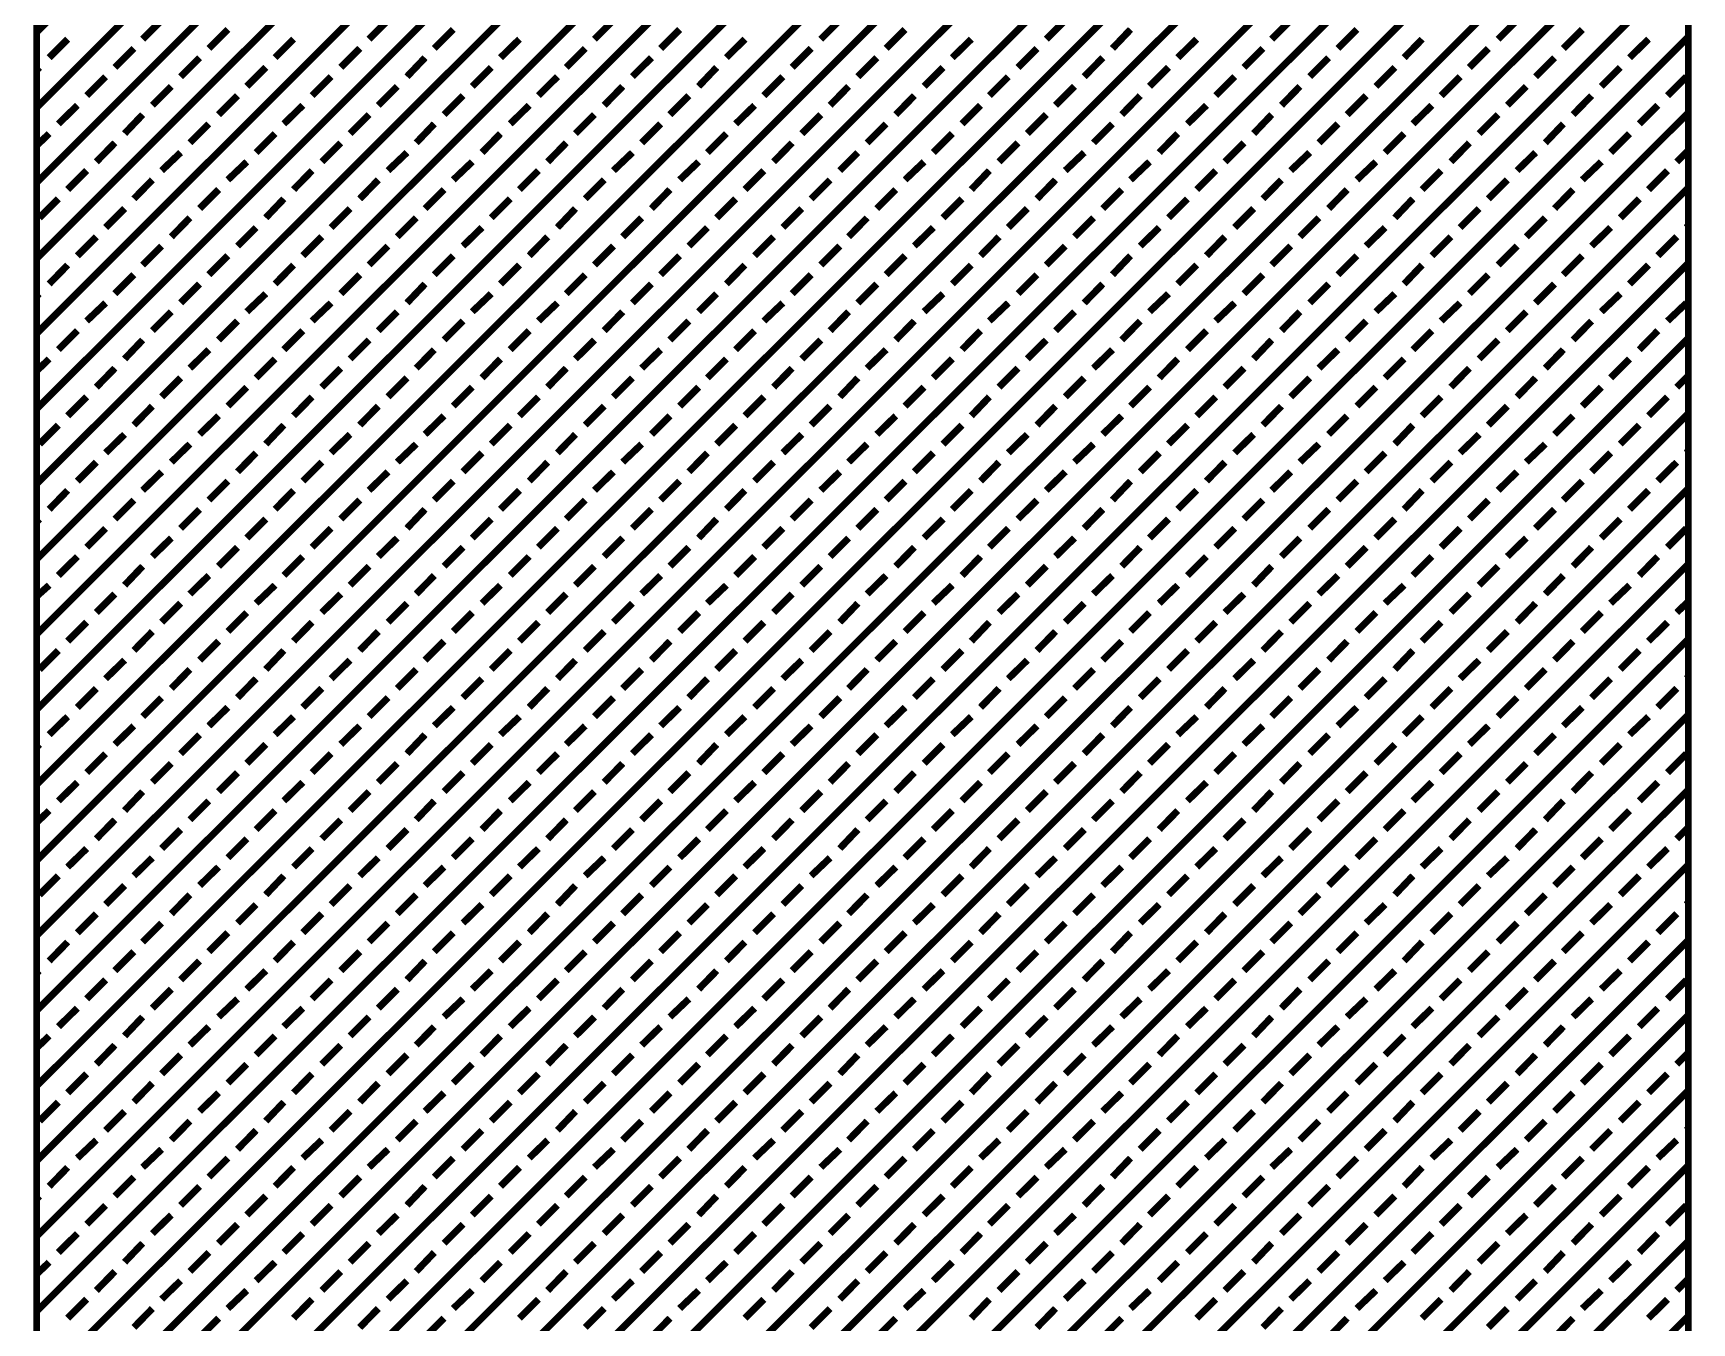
# Model space of a CAD drawing. Extents: x 2 to 176, y -19 to 159.
# Drawn here: x 109.425 to 110.335, y 118.212 to 118.92 of the extents above; entities that cross this region are included whole.
import ezdxf

# ---------------------------------------------------------------- set-up
doc = ezdxf.new("R2010")
doc.units = 0
doc.layers.add('BG_SILKSCREEN_TOP', color=7, linetype='CONTINUOUS')

msp = doc.modelspace()

# ---------------------------------------------------------------- linework, layer by layer
at = {"layer": 'BG_SILKSCREEN_TOP', "const_width": 0.00381}
for points in [[(109.42701, 121.280936), (109.42701, 117.964712)], [(110.333282, 117.964712), (110.333282, 121.280936)], [(109.42701, 118.920514), (110.333282, 119.826278)], [(109.42701, 118.879112), (110.333282, 119.78513)], [(109.42701, 118.837964), (110.333282, 119.743728)], [(109.42701, 118.796308), (110.333282, 119.70258)], [(109.42701, 118.75516), (110.333282, 119.661178)], [(109.42701, 118.713758), (110.333282, 119.62003)], [(109.42701, 118.67261), (110.333282, 119.578374)], [(109.42701, 118.631208), (110.333282, 119.53748)], [(109.42701, 118.59006), (110.333282, 119.495824)], [(109.42701, 118.548658), (110.333282, 119.454676)], [(109.42701, 118.50751), (110.333282, 119.413274)], [(109.42701, 118.465854), (110.333282, 119.372126)], [(109.42701, 118.424706), (110.333282, 119.330724)], [(109.42701, 118.383558), (110.333282, 119.289576)], [(109.42701, 118.342156), (110.333282, 119.24792)], [(109.42701, 118.301008), (110.333282, 119.206772)], [(109.42701, 118.259606), (110.333282, 119.165878)], [(109.42701, 118.218458), (110.333282, 119.124222)], [(109.42701, 118.177056), (110.333282, 119.083074)], [(109.42701, 118.135908), (110.333282, 119.041672)], [(109.42701, 118.094252), (110.333282, 119.000524)], [(109.42701, 118.053104), (110.333282, 118.959122)], [(109.485176, 118.916704), (109.49559, 118.927118)], [(109.521498, 118.911624), (109.531912, 118.922038)], [(109.609382, 118.916704), (109.619796, 118.927118)], [(109.645196, 118.911624), (109.65561, 118.922038)], [(109.73308, 118.916704), (109.743494, 118.927118)], [(109.769402, 118.911624), (109.779816, 118.922038)], [(109.857286, 118.916704), (109.8677, 118.927118)], [(109.8931, 118.911624), (109.903514, 118.922038)], [(109.980984, 118.916704), (109.991398, 118.927118)], [(110.017306, 118.911624), (110.027212, 118.922038)], [(110.104682, 118.916704), (110.115096, 118.927118)], [(110.141004, 118.911624), (110.151418, 118.922038)], [(110.228888, 118.916704), (110.239302, 118.927118)], [(110.264702, 118.911624), (110.275116, 118.922038)], [(109.42701, 118.011702), (110.333282, 118.917974)], [(109.433868, 118.906544), (109.444028, 118.916704)], [(109.469936, 118.90121), (109.48035, 118.911624)], [(109.55782, 118.906544), (109.56798, 118.916704)], [(109.593888, 118.90121), (109.604302, 118.911624)], [(109.681518, 118.906544), (109.691932, 118.916704)], [(109.717586, 118.90121), (109.728, 118.911624)], [(109.80547, 118.906544), (109.81563, 118.916704)], [(109.841538, 118.90121), (109.851952, 118.911624)], [(109.929422, 118.906544), (109.939836, 118.916704)], [(109.96549, 118.90121), (109.975904, 118.911624)], [(110.05312, 118.906544), (110.063534, 118.916704)], [(110.089442, 118.90121), (110.099856, 118.911624)], [(110.177326, 118.906544), (110.187232, 118.916704)], [(110.21314, 118.90121), (110.223554, 118.911624)], [(110.301024, 118.906544), (110.311438, 118.916704)], [(109.42701, 118.899686), (109.428534, 118.90121)], [(109.506004, 118.89613), (109.516418, 118.906544)], [(109.542326, 118.890796), (109.55274, 118.90121)], [(109.63021, 118.89613), (109.640116, 118.906544)], [(109.666024, 118.890796), (109.676438, 118.90121)], [(109.753908, 118.89613), (109.764322, 118.906544)], [(109.79023, 118.890796), (109.800136, 118.90121)], [(109.877606, 118.89613), (109.88802, 118.906544)], [(109.913928, 118.890796), (109.924342, 118.90121)], [(110.001812, 118.89613), (110.011972, 118.906544)], [(110.037626, 118.890796), (110.04804, 118.90121)], [(110.12551, 118.89613), (110.135924, 118.906544)], [(110.161832, 118.890796), (110.172246, 118.90121)], [(110.249462, 118.89613), (110.259876, 118.906544)], [(110.28553, 118.890796), (110.295944, 118.90121)], [(109.454442, 118.885716), (109.464856, 118.89613)], [(109.57814, 118.885716), (109.588554, 118.89613)], [(109.702346, 118.885716), (109.71276, 118.89613)], [(109.826044, 118.885716), (109.836458, 118.89613)], [(109.949742, 118.885716), (109.960156, 118.89613)], [(110.073948, 118.885716), (110.084362, 118.89613)], [(110.197646, 118.885716), (110.20806, 118.89613)], [(110.321852, 118.885716), (110.332266, 118.89613)], [(109.49051, 118.880382), (109.500924, 118.890796)], [(109.526832, 118.875302), (109.537246, 118.885716)], [(109.614462, 118.880382), (109.624876, 118.890796)], [(109.65053, 118.875302), (109.660944, 118.885716)], [(109.738414, 118.880382), (109.748574, 118.890796)], [(109.774482, 118.875302), (109.784896, 118.885716)], [(109.862366, 118.880382), (109.872526, 118.890796)], [(109.898434, 118.875302), (109.908594, 118.885716)], [(109.986064, 118.880382), (109.996478, 118.890796)], [(110.022386, 118.875302), (110.032546, 118.885716)], [(110.110016, 118.880382), (110.120176, 118.890796)], [(110.146084, 118.875302), (110.156498, 118.885716)], [(110.233968, 118.880382), (110.244382, 118.890796)], [(110.270036, 118.875302), (110.280196, 118.885716)], [(109.42701, 117.970554), (110.333282, 118.876318)], [(109.438948, 118.870222), (109.449362, 118.880382)], [(109.47527, 118.864888), (109.485176, 118.875302)], [(109.562646, 118.870222), (109.57306, 118.880382)], [(109.598968, 118.864888), (109.609382, 118.875302)], [(109.686852, 118.870222), (109.697266, 118.880382)], [(109.722666, 118.864888), (109.73308, 118.875302)], [(109.81055, 118.870222), (109.820964, 118.880382)], [(109.846872, 118.864888), (109.857286, 118.875302)], [(109.934756, 118.870222), (109.944916, 118.880382)], [(109.97057, 118.864888), (109.980984, 118.875302)], [(110.058454, 118.870222), (110.068868, 118.880382)], [(110.094776, 118.864888), (110.104682, 118.875302)], [(110.182152, 118.870222), (110.192566, 118.880382)], [(110.218474, 118.864888), (110.228888, 118.875302)], [(110.306358, 118.870222), (110.316518, 118.880382)], [(109.42701, 118.858284), (109.433868, 118.864888)], [(109.511084, 118.859808), (109.521498, 118.870222)], [(109.547406, 118.854474), (109.55782, 118.864888)], [(109.63529, 118.859808), (109.645196, 118.870222)], [(109.671358, 118.854474), (109.681518, 118.864888)], [(109.758988, 118.859808), (109.769402, 118.870222)], [(109.795056, 118.854474), (109.80547, 118.864888)], [(109.882686, 118.859808), (109.8931, 118.870222)], [(109.919008, 118.854474), (109.929422, 118.864888)], [(110.006892, 118.859808), (110.017306, 118.870222)], [(110.04296, 118.854474), (110.05312, 118.864888)], [(110.13059, 118.859808), (110.141004, 118.870222)], [(110.166912, 118.854474), (110.177326, 118.864888)], [(110.254796, 118.859808), (110.264702, 118.870222)], [(110.29061, 118.854474), (110.301024, 118.864888)], [(109.459776, 118.849394), (109.469936, 118.859808)], [(109.583474, 118.849394), (109.593888, 118.859808)], [(109.707426, 118.849394), (109.717586, 118.859808)], [(109.831378, 118.849394), (109.841538, 118.859808)], [(109.955076, 118.849394), (109.96549, 118.859808)], [(110.079028, 118.849394), (110.089442, 118.859808)], [(110.20298, 118.849394), (110.21314, 118.859808)], [(110.326932, 118.849394), (110.333282, 118.855744)], [(109.49559, 118.844568), (109.506004, 118.854474)], [(109.531912, 118.839488), (109.542326, 118.849394)], [(109.619796, 118.844568), (109.63021, 118.854474)], [(109.65561, 118.839488), (109.666024, 118.849394)], [(109.743494, 118.844568), (109.753908, 118.854474)], [(109.779816, 118.839488), (109.79023, 118.849394)], [(109.8677, 118.844568), (109.877606, 118.854474)], [(109.903514, 118.839488), (109.913928, 118.849394)], [(109.991398, 118.844568), (110.001812, 118.854474)], [(110.027212, 118.839488), (110.037626, 118.849394)], [(110.115096, 118.844568), (110.12551, 118.854474)], [(110.151418, 118.839488), (110.161832, 118.849394)], [(110.239302, 118.844568), (110.249462, 118.854474)], [(110.275116, 118.839488), (110.28553, 118.849394)], [(109.444028, 118.834154), (109.454442, 118.844568)], [(109.48035, 118.829074), (109.49051, 118.839488)], [(109.56798, 118.834154), (109.57814, 118.844568)], [(109.604302, 118.829074), (109.614462, 118.839488)], [(109.691932, 118.834154), (109.702346, 118.844568)], [(109.728, 118.829074), (109.738414, 118.839488)], [(109.81563, 118.834154), (109.826044, 118.844568)], [(109.851952, 118.829074), (109.862366, 118.839488)], [(109.939836, 118.834154), (109.949742, 118.844568)], [(109.975904, 118.829074), (109.986064, 118.839488)], [(110.063534, 118.834154), (110.073948, 118.844568)], [(110.099856, 118.829074), (110.110016, 118.839488)], [(110.187232, 118.834154), (110.197646, 118.844568)], [(110.223554, 118.829074), (110.233968, 118.839488)], [(110.311438, 118.834154), (110.321852, 118.844568)], [(109.428534, 118.81866), (109.438948, 118.829074)], [(109.430312, 117.932454), (110.333282, 118.83517)], [(109.516418, 118.82374), (109.526832, 118.834154)], [(109.55274, 118.81866), (109.562646, 118.829074)], [(109.640116, 118.82374), (109.65053, 118.834154)], [(109.676438, 118.81866), (109.686852, 118.829074)], [(109.764322, 118.82374), (109.774482, 118.834154)], [(109.800136, 118.81866), (109.81055, 118.829074)], [(109.88802, 118.82374), (109.898434, 118.834154)], [(109.924342, 118.81866), (109.934756, 118.829074)], [(110.011972, 118.82374), (110.022386, 118.834154)], [(110.04804, 118.81866), (110.058454, 118.829074)], [(110.135924, 118.82374), (110.146084, 118.834154)], [(110.172246, 118.81866), (110.182152, 118.829074)], [(110.259876, 118.82374), (110.270036, 118.834154)], [(110.295944, 118.81866), (110.306358, 118.829074)], [(109.464856, 118.813326), (109.47527, 118.82374)], [(109.500924, 118.808246), (109.511084, 118.81866)], [(109.588554, 118.813326), (109.598968, 118.82374)], [(109.624876, 118.808246), (109.63529, 118.81866)], [(109.71276, 118.813326), (109.722666, 118.82374)], [(109.748574, 118.808246), (109.758988, 118.81866)], [(109.836458, 118.813326), (109.846872, 118.82374)], [(109.872526, 118.808246), (109.882686, 118.81866)], [(109.960156, 118.813326), (109.97057, 118.82374)], [(109.996478, 118.808246), (110.006892, 118.81866)], [(110.084362, 118.813326), (110.094776, 118.82374)], [(110.120176, 118.808246), (110.13059, 118.81866)], [(110.20806, 118.813326), (110.218474, 118.82374)], [(110.244382, 118.808246), (110.254796, 118.81866)], [(109.537246, 118.803166), (109.547406, 118.813326)], [(109.660944, 118.803166), (109.671358, 118.813326)], [(109.784896, 118.803166), (109.795056, 118.813326)], [(109.908594, 118.803166), (109.919008, 118.813326)], [(110.032546, 118.803166), (110.04296, 118.813326)], [(110.156498, 118.803166), (110.166912, 118.813326)], [(110.280196, 118.803166), (110.29061, 118.813326)], [(110.332266, 118.813326), (110.333282, 118.814596)], [(109.449362, 118.797832), (109.459776, 118.808246)], [(109.485176, 118.792752), (109.49559, 118.803166)], [(109.57306, 118.797832), (109.583474, 118.808246)], [(109.609382, 118.792752), (109.619796, 118.803166)], [(109.697266, 118.797832), (109.707426, 118.808246)], [(109.73308, 118.792752), (109.743494, 118.803166)], [(109.820964, 118.797832), (109.831378, 118.808246)], [(109.857286, 118.792752), (109.8677, 118.803166)], [(109.944916, 118.797832), (109.955076, 118.808246)], [(109.980984, 118.792752), (109.991398, 118.803166)], [(110.068868, 118.797832), (110.079028, 118.808246)], [(110.104682, 118.792752), (110.115096, 118.803166)], [(110.192566, 118.797832), (110.20298, 118.808246)], [(110.228888, 118.792752), (110.239302, 118.803166)], [(110.316518, 118.797832), (110.326932, 118.808246)], [(109.433868, 118.782338), (109.444028, 118.792752)], [(109.434122, 117.895116), (110.333282, 118.793768)], [(109.521498, 118.787418), (109.531912, 118.797832)], [(109.55782, 118.782338), (109.56798, 118.792752)], [(109.645196, 118.787418), (109.65561, 118.797832)], [(109.681518, 118.782338), (109.691932, 118.792752)], [(109.769402, 118.787418), (109.779816, 118.797832)], [(109.80547, 118.782338), (109.81563, 118.792752)], [(109.8931, 118.787418), (109.903514, 118.797832)], [(109.929422, 118.782338), (109.939836, 118.792752)], [(110.017306, 118.787418), (110.027212, 118.797832)], [(110.05312, 118.782338), (110.063534, 118.792752)], [(110.141004, 118.787418), (110.151418, 118.797832)], [(110.177326, 118.782338), (110.187232, 118.792752)], [(110.264702, 118.787418), (110.275116, 118.797832)], [(110.301024, 118.782338), (110.311438, 118.792752)], [(109.469936, 118.777004), (109.48035, 118.787418)], [(109.506004, 118.771924), (109.516418, 118.782338)], [(109.593888, 118.777004), (109.604302, 118.787418)], [(109.63021, 118.771924), (109.640116, 118.782338)], [(109.717586, 118.777004), (109.728, 118.787418)], [(109.753908, 118.771924), (109.764322, 118.782338)], [(109.841538, 118.777004), (109.851952, 118.787418)], [(109.877606, 118.771924), (109.88802, 118.782338)], [(109.96549, 118.777004), (109.975904, 118.787418)], [(110.001812, 118.771924), (110.011972, 118.782338)], [(110.089442, 118.777004), (110.099856, 118.787418)], [(110.12551, 118.771924), (110.135924, 118.782338)], [(110.21314, 118.777004), (110.223554, 118.787418)], [(110.249462, 118.771924), (110.259876, 118.782338)], [(109.42701, 118.775734), (109.428534, 118.777004)], [(109.542326, 118.767098), (109.55274, 118.777004)], [(109.666024, 118.767098), (109.676438, 118.777004)], [(109.79023, 118.767098), (109.800136, 118.777004)], [(109.913928, 118.767098), (109.924342, 118.777004)], [(110.037626, 118.767098), (110.04804, 118.777004)], [(110.161832, 118.767098), (110.172246, 118.777004)], [(110.28553, 118.767098), (110.295944, 118.777004)], [(109.454442, 118.762018), (109.464856, 118.771924)], [(109.49051, 118.756684), (109.500924, 118.767098)], [(109.57814, 118.762018), (109.588554, 118.771924)], [(109.614462, 118.756684), (109.624876, 118.767098)], [(109.702346, 118.762018), (109.71276, 118.771924)], [(109.738414, 118.756684), (109.748574, 118.767098)], [(109.826044, 118.762018), (109.836458, 118.771924)], [(109.862366, 118.756684), (109.872526, 118.767098)], [(109.949742, 118.762018), (109.960156, 118.771924)], [(109.986064, 118.756684), (109.996478, 118.767098)], [(110.073948, 118.762018), (110.084362, 118.771924)], [(110.110016, 118.756684), (110.120176, 118.767098)], [(110.197646, 118.762018), (110.20806, 118.771924)], [(110.233968, 118.756684), (110.244382, 118.767098)], [(110.321852, 118.762018), (110.332266, 118.771924)], [(109.438948, 118.74627), (109.449362, 118.756684)], [(109.526832, 118.751604), (109.537246, 118.762018)], [(109.562646, 118.74627), (109.57306, 118.756684)], [(109.65053, 118.751604), (109.660944, 118.762018)], [(109.686852, 118.74627), (109.697266, 118.756684)], [(109.774482, 118.751604), (109.784896, 118.762018)], [(109.81055, 118.74627), (109.820964, 118.756684)], [(109.898434, 118.751604), (109.908594, 118.762018)], [(109.934756, 118.74627), (109.944916, 118.756684)], [(110.022386, 118.751604), (110.032546, 118.762018)], [(110.058454, 118.74627), (110.068868, 118.756684)], [(110.146084, 118.751604), (110.156498, 118.762018)], [(110.182152, 118.74627), (110.192566, 118.756684)], [(110.270036, 118.751604), (110.280196, 118.762018)], [(110.306358, 118.74627), (110.316518, 118.756684)], [(109.440472, 117.85981), (110.333282, 118.75262)], [(109.47527, 118.74119), (109.485176, 118.751604)], [(109.511084, 118.73611), (109.521498, 118.74627)], [(109.598968, 118.74119), (109.609382, 118.751604)], [(109.63529, 118.73611), (109.645196, 118.74627)], [(109.722666, 118.74119), (109.73308, 118.751604)], [(109.758988, 118.73611), (109.769402, 118.74627)], [(109.846872, 118.74119), (109.857286, 118.751604)], [(109.882686, 118.73611), (109.8931, 118.74627)], [(109.97057, 118.74119), (109.980984, 118.751604)], [(110.006892, 118.73611), (110.017306, 118.74627)], [(110.094776, 118.74119), (110.104682, 118.751604)], [(110.13059, 118.73611), (110.141004, 118.74627)], [(110.218474, 118.74119), (110.228888, 118.751604)], [(110.254796, 118.73611), (110.264702, 118.74627)], [(109.42701, 118.734586), (109.433868, 118.74119)], [(109.547406, 118.730776), (109.55782, 118.74119)], [(109.671358, 118.730776), (109.681518, 118.74119)], [(109.795056, 118.730776), (109.80547, 118.74119)], [(109.919008, 118.730776), (109.929422, 118.74119)], [(110.04296, 118.730776), (110.05312, 118.74119)], [(110.166912, 118.730776), (110.177326, 118.74119)], [(110.29061, 118.730776), (110.301024, 118.74119)], [(109.459776, 118.725696), (109.469936, 118.73611)], [(109.49559, 118.720362), (109.506004, 118.730776)], [(109.583474, 118.725696), (109.593888, 118.73611)], [(109.619796, 118.720362), (109.63021, 118.730776)], [(109.707426, 118.725696), (109.717586, 118.73611)], [(109.743494, 118.720362), (109.753908, 118.730776)], [(109.831378, 118.725696), (109.841538, 118.73611)], [(109.8677, 118.720362), (109.877606, 118.730776)], [(109.955076, 118.725696), (109.96549, 118.73611)], [(109.991398, 118.720362), (110.001812, 118.730776)], [(110.079028, 118.725696), (110.089442, 118.73611)], [(110.115096, 118.720362), (110.12551, 118.730776)], [(110.20298, 118.725696), (110.21314, 118.73611)], [(110.239302, 118.720362), (110.249462, 118.730776)], [(110.326932, 118.725696), (110.333282, 118.732046)], [(109.444028, 118.709948), (109.454442, 118.720362)], [(109.531912, 118.715282), (109.542326, 118.725696)], [(109.56798, 118.709948), (109.57814, 118.720362)], [(109.65561, 118.715282), (109.666024, 118.725696)], [(109.691932, 118.709948), (109.702346, 118.720362)], [(109.779816, 118.715282), (109.79023, 118.725696)], [(109.81563, 118.709948), (109.826044, 118.720362)], [(109.903514, 118.715282), (109.913928, 118.725696)], [(109.939836, 118.709948), (109.949742, 118.720362)], [(110.027212, 118.715282), (110.037626, 118.725696)], [(110.063534, 118.709948), (110.073948, 118.720362)], [(110.151418, 118.715282), (110.161832, 118.725696)], [(110.187232, 118.709948), (110.197646, 118.720362)], [(110.275116, 118.715282), (110.28553, 118.725696)], [(110.311438, 118.709948), (110.321852, 118.720362)], [(109.450378, 117.828314), (110.333282, 118.711218)], [(109.48035, 118.704868), (109.49051, 118.715282)], [(109.516418, 118.699788), (109.526832, 118.709948)], [(109.604302, 118.704868), (109.614462, 118.715282)], [(109.640116, 118.699788), (109.65053, 118.709948)], [(109.728, 118.704868), (109.738414, 118.715282)], [(109.764322, 118.699788), (109.774482, 118.709948)], [(109.851952, 118.704868), (109.862366, 118.715282)], [(109.88802, 118.699788), (109.898434, 118.709948)], [(109.975904, 118.704868), (109.986064, 118.715282)], [(110.011972, 118.699788), (110.022386, 118.709948)], [(110.099856, 118.704868), (110.110016, 118.715282)], [(110.135924, 118.699788), (110.146084, 118.709948)], [(110.223554, 118.704868), (110.233968, 118.715282)], [(110.259876, 118.699788), (110.270036, 118.709948)], [(109.428534, 118.694454), (109.438948, 118.704868)], [(109.55274, 118.694454), (109.562646, 118.704868)], [(109.676438, 118.694454), (109.686852, 118.704868)], [(109.800136, 118.694454), (109.81055, 118.704868)], [(109.924342, 118.694454), (109.934756, 118.704868)], [(110.04804, 118.694454), (110.058454, 118.704868)], [(110.172246, 118.694454), (110.182152, 118.704868)], [(110.295944, 118.694454), (110.306358, 118.704868)], [(109.464856, 118.689628), (109.47527, 118.699788)], [(109.500924, 118.684548), (109.511084, 118.694454)], [(109.588554, 118.689628), (109.598968, 118.699788)], [(109.624876, 118.684548), (109.63529, 118.694454)], [(109.71276, 118.689628), (109.722666, 118.699788)], [(109.748574, 118.684548), (109.758988, 118.694454)], [(109.836458, 118.689628), (109.846872, 118.699788)], [(109.872526, 118.684548), (109.882686, 118.694454)], [(109.960156, 118.689628), (109.97057, 118.699788)], [(109.996478, 118.684548), (110.006892, 118.694454)], [(110.084362, 118.689628), (110.094776, 118.699788)], [(110.120176, 118.684548), (110.13059, 118.694454)], [(110.20806, 118.689628), (110.218474, 118.699788)], [(110.244382, 118.684548), (110.254796, 118.694454)], [(109.449362, 118.674134), (109.459776, 118.684548)], [(109.537246, 118.679214), (109.547406, 118.689628)], [(109.57306, 118.674134), (109.583474, 118.684548)], [(109.660944, 118.679214), (109.671358, 118.689628)], [(109.697266, 118.674134), (109.707426, 118.684548)], [(109.784896, 118.679214), (109.795056, 118.689628)], [(109.820964, 118.674134), (109.831378, 118.684548)], [(109.908594, 118.679214), (109.919008, 118.689628)], [(109.944916, 118.674134), (109.955076, 118.684548)], [(110.032546, 118.679214), (110.04296, 118.689628)], [(110.068868, 118.674134), (110.079028, 118.684548)], [(110.156498, 118.679214), (110.166912, 118.689628)], [(110.192566, 118.674134), (110.20298, 118.684548)], [(110.280196, 118.679214), (110.29061, 118.689628)], [(110.316518, 118.674134), (110.326932, 118.684548)], [(110.332266, 118.689628), (110.333282, 118.690898)], [(109.485176, 118.669054), (109.49559, 118.679214)], [(109.521498, 118.66372), (109.531912, 118.674134)], [(109.609382, 118.669054), (109.619796, 118.679214)], [(109.645196, 118.66372), (109.65561, 118.674134)], [(109.73308, 118.669054), (109.743494, 118.679214)], [(109.769402, 118.66372), (109.779816, 118.674134)], [(109.857286, 118.669054), (109.8677, 118.679214)], [(109.8931, 118.66372), (109.903514, 118.674134)], [(109.980984, 118.669054), (109.991398, 118.679214)], [(110.017306, 118.66372), (110.027212, 118.674134)], [(110.104682, 118.669054), (110.115096, 118.679214)], [(110.141004, 118.66372), (110.151418, 118.674134)], [(110.228888, 118.669054), (110.239302, 118.679214)], [(110.264702, 118.66372), (110.275116, 118.674134)], [(109.433868, 118.65864), (109.444028, 118.669054)], [(109.46003, 117.796818), (110.333282, 118.67007)], [(109.469936, 118.653306), (109.48035, 118.66372)], [(109.55782, 118.65864), (109.56798, 118.669054)], [(109.593888, 118.653306), (109.604302, 118.66372)], [(109.681518, 118.65864), (109.691932, 118.669054)], [(109.717586, 118.653306), (109.728, 118.66372)], [(109.80547, 118.65864), (109.81563, 118.669054)], [(109.841538, 118.653306), (109.851952, 118.66372)], [(109.929422, 118.65864), (109.939836, 118.669054)], [(109.96549, 118.653306), (109.975904, 118.66372)], [(110.05312, 118.65864), (110.063534, 118.669054)], [(110.089442, 118.653306), (110.099856, 118.66372)], [(110.177326, 118.65864), (110.187232, 118.669054)], [(110.21314, 118.653306), (110.223554, 118.66372)], [(110.301024, 118.65864), (110.311438, 118.669054)], [(109.506004, 118.648226), (109.516418, 118.65864)], [(109.63021, 118.648226), (109.640116, 118.65864)], [(109.753908, 118.648226), (109.764322, 118.65864)], [(109.877606, 118.648226), (109.88802, 118.65864)], [(110.001812, 118.648226), (110.011972, 118.65864)], [(110.12551, 118.648226), (110.135924, 118.65864)], [(110.249462, 118.648226), (110.259876, 118.65864)], [(109.42701, 118.651782), (109.428534, 118.653306)], [(109.454442, 118.637812), (109.464856, 118.648226)], [(109.542326, 118.642892), (109.55274, 118.653306)], [(109.57814, 118.637812), (109.588554, 118.648226)], [(109.666024, 118.642892), (109.676438, 118.653306)], [(109.702346, 118.637812), (109.71276, 118.648226)], [(109.79023, 118.642892), (109.800136, 118.653306)], [(109.826044, 118.637812), (109.836458, 118.648226)], [(109.913928, 118.642892), (109.924342, 118.653306)], [(109.949742, 118.637812), (109.960156, 118.648226)], [(110.037626, 118.642892), (110.04804, 118.653306)], [(110.073948, 118.637812), (110.084362, 118.648226)], [(110.161832, 118.642892), (110.172246, 118.653306)], [(110.197646, 118.637812), (110.20806, 118.648226)], [(110.28553, 118.642892), (110.295944, 118.653306)], [(110.321852, 118.637812), (110.332266, 118.648226)], [(109.49051, 118.632732), (109.500924, 118.642892)], [(109.526832, 118.627398), (109.537246, 118.637812)], [(109.614462, 118.632732), (109.624876, 118.642892)], [(109.65053, 118.627398), (109.660944, 118.637812)], [(109.738414, 118.632732), (109.748574, 118.642892)], [(109.774482, 118.627398), (109.784896, 118.637812)], [(109.862366, 118.632732), (109.872526, 118.642892)], [(109.898434, 118.627398), (109.908594, 118.637812)], [(109.986064, 118.632732), (109.996478, 118.642892)], [(110.022386, 118.627398), (110.032546, 118.637812)], [(110.110016, 118.632732), (110.120176, 118.642892)], [(110.146084, 118.627398), (110.156498, 118.637812)], [(110.233968, 118.632732), (110.244382, 118.642892)], [(110.270036, 118.627398), (110.280196, 118.637812)], [(109.438948, 118.622318), (109.449362, 118.632732)], [(109.474762, 117.770402), (110.333282, 118.628668)], [(109.47527, 118.616984), (109.485176, 118.627398)], [(109.562646, 118.622318), (109.57306, 118.632732)], [(109.598968, 118.616984), (109.609382, 118.627398)], [(109.686852, 118.622318), (109.697266, 118.632732)], [(109.722666, 118.616984), (109.73308, 118.627398)], [(109.81055, 118.622318), (109.820964, 118.632732)], [(109.846872, 118.616984), (109.857286, 118.627398)], [(109.934756, 118.622318), (109.944916, 118.632732)], [(109.97057, 118.616984), (109.980984, 118.627398)], [(110.058454, 118.622318), (110.068868, 118.632732)], [(110.094776, 118.616984), (110.104682, 118.627398)], [(110.182152, 118.622318), (110.192566, 118.632732)], [(110.218474, 118.616984), (110.228888, 118.627398)], [(110.306358, 118.622318), (110.316518, 118.632732)], [(109.511084, 118.612158), (109.521498, 118.622318)], [(109.63529, 118.612158), (109.645196, 118.622318)], [(109.758988, 118.612158), (109.769402, 118.622318)], [(109.882686, 118.612158), (109.8931, 118.622318)], [(110.006892, 118.612158), (110.017306, 118.622318)], [(110.13059, 118.612158), (110.141004, 118.622318)], [(110.254796, 118.612158), (110.264702, 118.622318)], [(109.42701, 118.610888), (109.433868, 118.616984)], [(109.459776, 118.601998), (109.469936, 118.612158)], [(109.547406, 118.607078), (109.55782, 118.616984)], [(109.583474, 118.601998), (109.593888, 118.612158)], [(109.671358, 118.607078), (109.681518, 118.616984)], [(109.707426, 118.601998), (109.717586, 118.612158)], [(109.795056, 118.607078), (109.80547, 118.616984)], [(109.831378, 118.601998), (109.841538, 118.612158)], [(109.919008, 118.607078), (109.929422, 118.616984)], [(109.955076, 118.601998), (109.96549, 118.612158)], [(110.04296, 118.607078), (110.05312, 118.616984)], [(110.079028, 118.601998), (110.089442, 118.612158)], [(110.166912, 118.607078), (110.177326, 118.616984)], [(110.20298, 118.601998), (110.21314, 118.612158)], [(110.29061, 118.607078), (110.301024, 118.616984)], [(109.49559, 118.596664), (109.506004, 118.607078)], [(109.531912, 118.591584), (109.542326, 118.601998)], [(109.619796, 118.596664), (109.63021, 118.607078)], [(109.65561, 118.591584), (109.666024, 118.601998)], [(109.743494, 118.596664), (109.753908, 118.607078)], [(109.779816, 118.591584), (109.79023, 118.601998)], [(109.8677, 118.596664), (109.877606, 118.607078)], [(109.903514, 118.591584), (109.913928, 118.601998)], [(109.991398, 118.596664), (110.001812, 118.607078)], [(110.027212, 118.591584), (110.037626, 118.601998)], [(110.115096, 118.596664), (110.12551, 118.607078)], [(110.151418, 118.591584), (110.161832, 118.601998)], [(110.239302, 118.596664), (110.249462, 118.607078)], [(110.275116, 118.591584), (110.28553, 118.601998)], [(110.326932, 118.601998), (110.333282, 118.608094)], [(109.444028, 118.58625), (109.454442, 118.596664)], [(109.48035, 118.58117), (109.49051, 118.591584)], [(109.56798, 118.58625), (109.57814, 118.596664)], [(109.604302, 118.58117), (109.614462, 118.591584)], [(109.691932, 118.58625), (109.702346, 118.596664)], [(109.728, 118.58117), (109.738414, 118.591584)], [(109.81563, 118.58625), (109.826044, 118.596664)], [(109.851952, 118.58117), (109.862366, 118.591584)], [(109.939836, 118.58625), (109.949742, 118.596664)], [(109.975904, 118.58117), (109.986064, 118.591584)], [(110.063534, 118.58625), (110.073948, 118.596664)], [(110.099856, 118.58117), (110.110016, 118.591584)], [(110.187232, 118.58625), (110.197646, 118.596664)], [(110.223554, 118.58117), (110.233968, 118.591584)], [(110.311438, 118.58625), (110.321852, 118.596664)], [(109.491526, 117.745764), (110.333282, 118.58752)], [(109.516418, 118.575836), (109.526832, 118.58625)], [(109.640116, 118.575836), (109.65053, 118.58625)], [(109.764322, 118.575836), (109.774482, 118.58625)], [(109.88802, 118.575836), (109.898434, 118.58625)], [(110.011972, 118.575836), (110.022386, 118.58625)], [(110.135924, 118.575836), (110.146084, 118.58625)], [(110.259876, 118.575836), (110.270036, 118.58625)], [(109.428534, 118.570756), (109.438948, 118.58117)], [(109.464856, 118.565676), (109.47527, 118.575836)], [(109.55274, 118.570756), (109.562646, 118.58117)], [(109.588554, 118.565676), (109.598968, 118.575836)], [(109.676438, 118.570756), (109.686852, 118.58117)], [(109.71276, 118.565676), (109.722666, 118.575836)], [(109.800136, 118.570756), (109.81055, 118.58117)], [(109.836458, 118.565676), (109.846872, 118.575836)], [(109.924342, 118.570756), (109.934756, 118.58117)], [(109.960156, 118.565676), (109.97057, 118.575836)], [(110.04804, 118.570756), (110.058454, 118.58117)], [(110.084362, 118.565676), (110.094776, 118.575836)], [(110.172246, 118.570756), (110.182152, 118.58117)], [(110.20806, 118.565676), (110.218474, 118.575836)], [(110.295944, 118.570756), (110.306358, 118.58117)], [(109.500924, 118.560342), (109.511084, 118.570756)], [(109.537246, 118.555262), (109.547406, 118.565676)], [(109.624876, 118.560342), (109.63529, 118.570756)], [(109.660944, 118.555262), (109.671358, 118.565676)], [(109.748574, 118.560342), (109.758988, 118.570756)], [(109.784896, 118.555262), (109.795056, 118.565676)], [(109.872526, 118.560342), (109.882686, 118.570756)], [(109.908594, 118.555262), (109.919008, 118.565676)], [(109.996478, 118.560342), (110.006892, 118.570756)], [(110.032546, 118.555262), (110.04296, 118.565676)], [(110.120176, 118.560342), (110.13059, 118.570756)], [(110.156498, 118.555262), (110.166912, 118.565676)], [(110.244382, 118.560342), (110.254796, 118.570756)], [(110.280196, 118.555262), (110.29061, 118.565676)], [(110.332266, 118.565676), (110.333282, 118.566692)], [(109.449362, 118.549928), (109.459776, 118.560342)], [(109.485176, 118.544848), (109.49559, 118.555262)], [(109.57306, 118.549928), (109.583474, 118.560342)], [(109.609382, 118.544848), (109.619796, 118.555262)], [(109.697266, 118.549928), (109.707426, 118.560342)], [(109.73308, 118.544848), (109.743494, 118.555262)], [(109.820964, 118.549928), (109.831378, 118.560342)], [(109.857286, 118.544848), (109.8677, 118.555262)], [(109.944916, 118.549928), (109.955076, 118.560342)], [(109.980984, 118.544848), (109.991398, 118.555262)], [(110.068868, 118.549928), (110.079028, 118.560342)], [(110.104682, 118.544848), (110.115096, 118.555262)], [(110.192566, 118.549928), (110.20298, 118.560342)], [(110.228888, 118.544848), (110.239302, 118.555262)], [(110.316518, 118.549928), (110.326932, 118.560342)], [(109.50829, 117.721126), (110.333282, 118.545864)], [(109.521498, 118.539768), (109.531912, 118.549928)], [(109.645196, 118.539768), (109.65561, 118.549928)], [(109.769402, 118.539768), (109.779816, 118.549928)], [(109.8931, 118.539768), (109.903514, 118.549928)], [(110.017306, 118.539768), (110.027212, 118.549928)], [(110.141004, 118.539768), (110.151418, 118.549928)], [(110.264702, 118.539768), (110.275116, 118.549928)], [(109.433868, 118.534942), (109.444028, 118.544848)], [(109.469936, 118.529608), (109.48035, 118.539768)], [(109.55782, 118.534942), (109.56798, 118.544848)], [(109.593888, 118.529608), (109.604302, 118.539768)], [(109.681518, 118.534942), (109.691932, 118.544848)], [(109.717586, 118.529608), (109.728, 118.539768)], [(109.80547, 118.534942), (109.81563, 118.544848)], [(109.841538, 118.529608), (109.851952, 118.539768)], [(109.929422, 118.534942), (109.939836, 118.544848)], [(109.96549, 118.529608), (109.975904, 118.539768)], [(110.05312, 118.534942), (110.063534, 118.544848)], [(110.089442, 118.529608), (110.099856, 118.539768)], [(110.177326, 118.534942), (110.187232, 118.544848)], [(110.21314, 118.529608), (110.223554, 118.539768)], [(110.301024, 118.534942), (110.311438, 118.544848)], [(109.42701, 118.528084), (109.428534, 118.529608)], [(109.506004, 118.524528), (109.516418, 118.534942)], [(109.542326, 118.519194), (109.55274, 118.529608)], [(109.63021, 118.524528), (109.640116, 118.534942)], [(109.666024, 118.519194), (109.676438, 118.529608)], [(109.753908, 118.524528), (109.764322, 118.534942)], [(109.79023, 118.519194), (109.800136, 118.529608)], [(109.877606, 118.524528), (109.88802, 118.534942)], [(109.913928, 118.519194), (109.924342, 118.529608)], [(110.001812, 118.524528), (110.011972, 118.534942)], [(110.037626, 118.519194), (110.04804, 118.529608)], [(110.12551, 118.524528), (110.135924, 118.534942)], [(110.161832, 118.519194), (110.172246, 118.529608)], [(110.249462, 118.524528), (110.259876, 118.534942)], [(110.28553, 118.519194), (110.295944, 118.529608)], [(109.454442, 118.514114), (109.464856, 118.524528)], [(109.49051, 118.50878), (109.500924, 118.519194)], [(109.57814, 118.514114), (109.588554, 118.524528)], [(109.614462, 118.50878), (109.624876, 118.519194)], [(109.702346, 118.514114), (109.71276, 118.524528)], [(109.738414, 118.50878), (109.748574, 118.519194)], [(109.826044, 118.514114), (109.836458, 118.524528)], [(109.862366, 118.50878), (109.872526, 118.519194)], [(109.949742, 118.514114), (109.960156, 118.524528)], [(109.986064, 118.50878), (109.996478, 118.519194)], [(110.073948, 118.514114), (110.084362, 118.524528)], [(110.110016, 118.50878), (110.120176, 118.519194)], [(110.197646, 118.514114), (110.20806, 118.524528)], [(110.233968, 118.50878), (110.244382, 118.519194)], [(110.321852, 118.514114), (110.332266, 118.524528)], [(109.526832, 118.5037), (109.537246, 118.514114)], [(109.65053, 118.5037), (109.660944, 118.514114)], [(109.774482, 118.5037), (109.784896, 118.514114)], [(109.898434, 118.5037), (109.908594, 118.514114)], [(110.022386, 118.5037), (110.032546, 118.514114)], [(110.146084, 118.5037), (110.156498, 118.514114)], [(110.270036, 118.5037), (110.280196, 118.514114)], [(109.438948, 118.49862), (109.449362, 118.50878)], [(109.47527, 118.493286), (109.485176, 118.5037)], [(109.5248, 117.696488), (110.333282, 118.504716)], [(109.562646, 118.49862), (109.57306, 118.50878)], [(109.598968, 118.493286), (109.609382, 118.5037)], [(109.686852, 118.49862), (109.697266, 118.50878)], [(109.722666, 118.493286), (109.73308, 118.5037)], [(109.81055, 118.49862), (109.820964, 118.50878)], [(109.846872, 118.493286), (109.857286, 118.5037)], [(109.934756, 118.49862), (109.944916, 118.50878)], [(109.97057, 118.493286), (109.980984, 118.5037)], [(110.058454, 118.49862), (110.068868, 118.50878)], [(110.094776, 118.493286), (110.104682, 118.5037)], [(110.182152, 118.49862), (110.192566, 118.50878)], [(110.218474, 118.493286), (110.228888, 118.5037)], [(110.306358, 118.49862), (110.316518, 118.50878)], [(109.42701, 118.486682), (109.433868, 118.493286)], [(109.511084, 118.488206), (109.521498, 118.49862)], [(109.547406, 118.482872), (109.55782, 118.493286)], [(109.63529, 118.488206), (109.645196, 118.49862)], [(109.671358, 118.482872), (109.681518, 118.493286)], [(109.758988, 118.488206), (109.769402, 118.49862)], [(109.795056, 118.482872), (109.80547, 118.493286)], [(109.882686, 118.488206), (109.8931, 118.49862)], [(109.919008, 118.482872), (109.929422, 118.493286)], [(110.006892, 118.488206), (110.017306, 118.49862)], [(110.04296, 118.482872), (110.05312, 118.493286)], [(110.13059, 118.488206), (110.141004, 118.49862)], [(110.166912, 118.482872), (110.177326, 118.493286)], [(110.254796, 118.488206), (110.264702, 118.49862)], [(110.29061, 118.482872), (110.301024, 118.493286)], [(109.459776, 118.477792), (109.469936, 118.488206)], [(109.49559, 118.472458), (109.506004, 118.482872)], [(109.583474, 118.477792), (109.593888, 118.488206)], [(109.619796, 118.472458), (109.63021, 118.482872)], [(109.707426, 118.477792), (109.717586, 118.488206)], [(109.743494, 118.472458), (109.753908, 118.482872)], [(109.831378, 118.477792), (109.841538, 118.488206)], [(109.8677, 118.472458), (109.877606, 118.482872)], [(109.955076, 118.477792), (109.96549, 118.488206)], [(109.991398, 118.472458), (110.001812, 118.482872)], [(110.079028, 118.477792), (110.089442, 118.488206)], [(110.115096, 118.472458), (110.12551, 118.482872)], [(110.20298, 118.477792), (110.21314, 118.488206)], [(110.239302, 118.472458), (110.249462, 118.482872)], [(110.326932, 118.477792), (110.333282, 118.484142)], [(109.531912, 118.467378), (109.542326, 118.477792)], [(109.65561, 118.467378), (109.666024, 118.477792)], [(109.779816, 118.467378), (109.79023, 118.477792)], [(109.903514, 118.467378), (109.913928, 118.477792)], [(110.027212, 118.467378), (110.037626, 118.477792)], [(110.151418, 118.467378), (110.161832, 118.477792)], [(110.275116, 118.467378), (110.28553, 118.477792)], [(109.444028, 118.462298), (109.454442, 118.472458)], [(109.48035, 118.457472), (109.49051, 118.467378)], [(109.541564, 117.67185), (110.333282, 118.463568)], [(109.56798, 118.462298), (109.57814, 118.472458)], [(109.604302, 118.457472), (109.614462, 118.467378)], [(109.691932, 118.462298), (109.702346, 118.472458)], [(109.728, 118.457472), (109.738414, 118.467378)], [(109.81563, 118.462298), (109.826044, 118.472458)], [(109.851952, 118.457472), (109.862366, 118.467378)], [(109.939836, 118.462298), (109.949742, 118.472458)], [(109.975904, 118.457472), (109.986064, 118.467378)], [(110.063534, 118.462298), (110.073948, 118.472458)], [(110.099856, 118.457472), (110.110016, 118.467378)], [(110.187232, 118.462298), (110.197646, 118.472458)], [(110.223554, 118.457472), (110.233968, 118.467378)], [(110.311438, 118.462298), (110.321852, 118.472458)], [(109.428534, 118.447058), (109.438948, 118.457472)], [(109.516418, 118.452138), (109.526832, 118.462298)], [(109.55274, 118.447058), (109.562646, 118.457472)], [(109.640116, 118.452138), (109.65053, 118.462298)], [(109.676438, 118.447058), (109.686852, 118.457472)], [(109.764322, 118.452138), (109.774482, 118.462298)], [(109.800136, 118.447058), (109.81055, 118.457472)], [(109.88802, 118.452138), (109.898434, 118.462298)], [(109.924342, 118.447058), (109.934756, 118.457472)], [(110.011972, 118.452138), (110.022386, 118.462298)], [(110.04804, 118.447058), (110.058454, 118.457472)], [(110.135924, 118.452138), (110.146084, 118.462298)], [(110.172246, 118.447058), (110.182152, 118.457472)], [(110.259876, 118.452138), (110.270036, 118.462298)], [(110.295944, 118.447058), (110.306358, 118.457472)], [(109.464856, 118.441724), (109.47527, 118.452138)], [(109.500924, 118.436644), (109.511084, 118.447058)], [(109.588554, 118.441724), (109.598968, 118.452138)], [(109.624876, 118.436644), (109.63529, 118.447058)], [(109.71276, 118.441724), (109.722666, 118.452138)], [(109.748574, 118.436644), (109.758988, 118.447058)], [(109.836458, 118.441724), (109.846872, 118.452138)], [(109.872526, 118.436644), (109.882686, 118.447058)], [(109.960156, 118.441724), (109.97057, 118.452138)], [(109.996478, 118.436644), (110.006892, 118.447058)], [(110.084362, 118.441724), (110.094776, 118.452138)], [(110.120176, 118.436644), (110.13059, 118.447058)], [(110.20806, 118.441724), (110.218474, 118.452138)], [(110.244382, 118.436644), (110.254796, 118.447058)], [(109.449362, 118.42623), (109.459776, 118.436644)], [(109.537246, 118.431564), (109.547406, 118.441724)], [(109.57306, 118.42623), (109.583474, 118.436644)], [(109.660944, 118.431564), (109.671358, 118.441724)], [(109.697266, 118.42623), (109.707426, 118.436644)], [(109.784896, 118.431564), (109.795056, 118.441724)], [(109.820964, 118.42623), (109.831378, 118.436644)], [(109.908594, 118.431564), (109.919008, 118.441724)], [(109.944916, 118.42623), (109.955076, 118.436644)], [(110.032546, 118.431564), (110.04296, 118.441724)], [(110.068868, 118.42623), (110.079028, 118.436644)], [(110.156498, 118.431564), (110.166912, 118.441724)], [(110.192566, 118.42623), (110.20298, 118.436644)], [(110.280196, 118.431564), (110.29061, 118.441724)], [(110.316518, 118.42623), (110.326932, 118.436644)], [(110.332266, 118.441724), (110.333282, 118.442994)], [(109.485176, 118.42115), (109.49559, 118.431564)], [(109.609382, 118.42115), (109.619796, 118.431564)], [(109.73308, 118.42115), (109.743494, 118.431564)], [(109.857286, 118.42115), (109.8677, 118.431564)], [(109.980984, 118.42115), (109.991398, 118.431564)], [(110.104682, 118.42115), (110.115096, 118.431564)], [(110.228888, 118.42115), (110.239302, 118.431564)], [(109.433868, 118.410736), (109.444028, 118.42115)], [(109.521498, 118.415816), (109.531912, 118.42623)], [(109.55782, 118.410736), (109.56798, 118.42115)], [(109.558328, 117.647212), (110.333282, 118.422166)], [(109.645196, 118.415816), (109.65561, 118.42623)], [(109.681518, 118.410736), (109.691932, 118.42115)], [(109.769402, 118.415816), (109.779816, 118.42623)], [(109.80547, 118.410736), (109.81563, 118.42115)], [(109.8931, 118.415816), (109.903514, 118.42623)], [(109.929422, 118.410736), (109.939836, 118.42115)], [(110.017306, 118.415816), (110.027212, 118.42623)], [(110.05312, 118.410736), (110.063534, 118.42115)], [(110.141004, 118.415816), (110.151418, 118.42623)], [(110.177326, 118.410736), (110.187232, 118.42115)], [(110.264702, 118.415816), (110.275116, 118.42623)], [(110.301024, 118.410736), (110.311438, 118.42115)], [(109.469936, 118.405402), (109.48035, 118.415816)], [(109.506004, 118.400322), (109.516418, 118.410736)], [(109.593888, 118.405402), (109.604302, 118.415816)], [(109.63021, 118.400322), (109.640116, 118.410736)], [(109.717586, 118.405402), (109.728, 118.415816)], [(109.753908, 118.400322), (109.764322, 118.410736)], [(109.841538, 118.405402), (109.851952, 118.415816)], [(109.877606, 118.400322), (109.88802, 118.410736)], [(109.96549, 118.405402), (109.975904, 118.415816)], [(110.001812, 118.400322), (110.011972, 118.410736)], [(110.089442, 118.405402), (110.099856, 118.415816)], [(110.12551, 118.400322), (110.135924, 118.410736)], [(110.21314, 118.405402), (110.223554, 118.415816)], [(110.249462, 118.400322), (110.259876, 118.410736)], [(109.42701, 118.404132), (109.428534, 118.405402)], [(109.454442, 118.389908), (109.464856, 118.400322)], [(109.542326, 118.395242), (109.55274, 118.405402)], [(109.57814, 118.389908), (109.588554, 118.400322)], [(109.666024, 118.395242), (109.676438, 118.405402)], [(109.702346, 118.389908), (109.71276, 118.400322)], [(109.79023, 118.395242), (109.800136, 118.405402)], [(109.826044, 118.389908), (109.836458, 118.400322)], [(109.913928, 118.395242), (109.924342, 118.405402)], [(109.949742, 118.389908), (109.960156, 118.400322)], [(110.037626, 118.395242), (110.04804, 118.405402)], [(110.073948, 118.389908), (110.084362, 118.400322)], [(110.161832, 118.395242), (110.172246, 118.405402)], [(110.197646, 118.389908), (110.20806, 118.400322)], [(110.28553, 118.395242), (110.295944, 118.405402)], [(110.321852, 118.389908), (110.332266, 118.400322)], [(109.49051, 118.384828), (109.500924, 118.395242)], [(109.614462, 118.384828), (109.624876, 118.395242)], [(109.738414, 118.384828), (109.748574, 118.395242)], [(109.862366, 118.384828), (109.872526, 118.395242)], [(109.986064, 118.384828), (109.996478, 118.395242)], [(110.110016, 118.384828), (110.120176, 118.395242)], [(110.233968, 118.384828), (110.244382, 118.395242)], [(109.438948, 118.374668), (109.449362, 118.384828)], [(109.526832, 118.380002), (109.537246, 118.389908)], [(109.562646, 118.374668), (109.57306, 118.384828)], [(109.65053, 118.380002), (109.660944, 118.389908)], [(109.686852, 118.374668), (109.697266, 118.384828)], [(109.774482, 118.380002), (109.784896, 118.389908)], [(109.81055, 118.374668), (109.820964, 118.384828)], [(109.898434, 118.380002), (109.908594, 118.389908)], [(109.934756, 118.374668), (109.944916, 118.384828)], [(110.022386, 118.380002), (110.032546, 118.389908)], [(110.058454, 118.374668), (110.068868, 118.384828)], [(110.146084, 118.380002), (110.156498, 118.389908)], [(110.182152, 118.374668), (110.192566, 118.384828)], [(110.270036, 118.380002), (110.280196, 118.389908)], [(110.306358, 118.374668), (110.316518, 118.384828)], [(109.47527, 118.369588), (109.485176, 118.380002)], [(109.511084, 118.364508), (109.521498, 118.374668)], [(109.58195, 117.629686), (110.333282, 118.381018)], [(109.598968, 118.369588), (109.609382, 118.380002)], [(109.63529, 118.364508), (109.645196, 118.374668)], [(109.722666, 118.369588), (109.73308, 118.380002)], [(109.758988, 118.364508), (109.769402, 118.374668)], [(109.846872, 118.369588), (109.857286, 118.380002)], [(109.882686, 118.364508), (109.8931, 118.374668)], [(109.97057, 118.369588), (109.980984, 118.380002)], [(110.006892, 118.364508), (110.017306, 118.374668)], [(110.094776, 118.369588), (110.104682, 118.380002)], [(110.13059, 118.364508), (110.141004, 118.374668)], [(110.218474, 118.369588), (110.228888, 118.380002)], [(110.254796, 118.364508), (110.264702, 118.374668)], [(109.42701, 118.362984), (109.433868, 118.369588)], [(109.459776, 118.354094), (109.469936, 118.364508)], [(109.547406, 118.359174), (109.55782, 118.369588)], [(109.583474, 118.354094), (109.593888, 118.364508)], [(109.671358, 118.359174), (109.681518, 118.369588)], [(109.707426, 118.354094), (109.717586, 118.364508)], [(109.795056, 118.359174), (109.80547, 118.369588)], [(109.831378, 118.354094), (109.841538, 118.364508)], [(109.919008, 118.359174), (109.929422, 118.369588)], [(109.955076, 118.354094), (109.96549, 118.364508)], [(110.04296, 118.359174), (110.05312, 118.369588)], [(110.079028, 118.354094), (110.089442, 118.364508)], [(110.166912, 118.359174), (110.177326, 118.369588)], [(110.20298, 118.354094), (110.21314, 118.364508)], [(110.29061, 118.359174), (110.301024, 118.369588)], [(109.49559, 118.34876), (109.506004, 118.359174)], [(109.619796, 118.34876), (109.63021, 118.359174)], [(109.743494, 118.34876), (109.753908, 118.359174)], [(109.8677, 118.34876), (109.877606, 118.359174)], [(109.991398, 118.34876), (110.001812, 118.359174)], [(110.115096, 118.34876), (110.12551, 118.359174)], [(110.239302, 118.34876), (110.249462, 118.359174)], [(110.326932, 118.354094), (110.333282, 118.360444)], [(109.444028, 118.338346), (109.454442, 118.34876)], [(109.531912, 118.34368), (109.542326, 118.354094)], [(109.56798, 118.338346), (109.57814, 118.34876)], [(109.65561, 118.34368), (109.666024, 118.354094)], [(109.691932, 118.338346), (109.702346, 118.34876)], [(109.779816, 118.34368), (109.79023, 118.354094)], [(109.81563, 118.338346), (109.826044, 118.34876)], [(109.903514, 118.34368), (109.913928, 118.354094)], [(109.939836, 118.338346), (109.949742, 118.34876)], [(110.027212, 118.34368), (110.037626, 118.354094)], [(110.063534, 118.338346), (110.073948, 118.34876)], [(110.151418, 118.34368), (110.161832, 118.354094)], [(110.187232, 118.338346), (110.197646, 118.34876)], [(110.275116, 118.34368), (110.28553, 118.354094)], [(110.311438, 118.338346), (110.321852, 118.34876)], [(109.48035, 118.333266), (109.49051, 118.34368)], [(109.516418, 118.328186), (109.526832, 118.338346)], [(109.604302, 118.333266), (109.614462, 118.34368)], [(109.606334, 117.613176), (110.333282, 118.339616)], [(109.640116, 118.328186), (109.65053, 118.338346)], [(109.728, 118.333266), (109.738414, 118.34368)], [(109.764322, 118.328186), (109.774482, 118.338346)], [(109.851952, 118.333266), (109.862366, 118.34368)], [(109.88802, 118.328186), (109.898434, 118.338346)], [(109.975904, 118.333266), (109.986064, 118.34368)], [(110.011972, 118.328186), (110.022386, 118.338346)], [(110.099856, 118.333266), (110.110016, 118.34368)], [(110.135924, 118.328186), (110.146084, 118.338346)], [(110.223554, 118.333266), (110.233968, 118.34368)], [(110.259876, 118.328186), (110.270036, 118.338346)], [(109.428534, 118.322852), (109.438948, 118.333266)], [(109.464856, 118.317772), (109.47527, 118.328186)], [(109.55274, 118.322852), (109.562646, 118.333266)], [(109.588554, 118.317772), (109.598968, 118.328186)], [(109.676438, 118.322852), (109.686852, 118.333266)], [(109.71276, 118.317772), (109.722666, 118.328186)], [(109.800136, 118.322852), (109.81055, 118.333266)], [(109.836458, 118.317772), (109.846872, 118.328186)], [(109.924342, 118.322852), (109.934756, 118.333266)], [(109.960156, 118.317772), (109.97057, 118.328186)], [(110.04804, 118.322852), (110.058454, 118.333266)], [(110.084362, 118.317772), (110.094776, 118.328186)], [(110.172246, 118.322852), (110.182152, 118.333266)], [(110.20806, 118.317772), (110.218474, 118.328186)], [(110.295944, 118.322852), (110.306358, 118.333266)], [(109.500924, 118.312438), (109.511084, 118.322852)], [(109.624876, 118.312438), (109.63529, 118.322852)], [(109.748574, 118.312438), (109.758988, 118.322852)], [(109.872526, 118.312438), (109.882686, 118.322852)], [(109.996478, 118.312438), (110.006892, 118.322852)], [(110.120176, 118.312438), (110.13059, 118.322852)], [(110.244382, 118.312438), (110.254796, 118.322852)], [(110.332266, 118.317772), (110.333282, 118.318788)], [(109.449362, 118.302532), (109.459776, 118.312438)], [(109.537246, 118.307358), (109.547406, 118.317772)], [(109.57306, 118.302532), (109.583474, 118.312438)], [(109.660944, 118.307358), (109.671358, 118.317772)], [(109.697266, 118.302532), (109.707426, 118.312438)], [(109.784896, 118.307358), (109.795056, 118.317772)], [(109.820964, 118.302532), (109.831378, 118.312438)], [(109.908594, 118.307358), (109.919008, 118.317772)], [(109.944916, 118.302532), (109.955076, 118.312438)], [(110.032546, 118.307358), (110.04296, 118.317772)], [(110.068868, 118.302532), (110.079028, 118.312438)], [(110.156498, 118.307358), (110.166912, 118.317772)], [(110.192566, 118.302532), (110.20298, 118.312438)], [(110.280196, 118.307358), (110.29061, 118.317772)], [(110.316518, 118.302532), (110.326932, 118.312438)], [(109.485176, 118.297452), (109.49559, 118.307358)], [(109.521498, 118.292118), (109.531912, 118.302532)], [(109.609382, 118.297452), (109.619796, 118.307358)], [(109.645196, 118.292118), (109.65561, 118.302532)], [(109.73308, 118.297452), (109.743494, 118.307358)], [(109.769402, 118.292118), (109.779816, 118.302532)], [(109.857286, 118.297452), (109.8677, 118.307358)], [(109.8931, 118.292118), (109.903514, 118.302532)], [(109.980984, 118.297452), (109.991398, 118.307358)], [(110.017306, 118.292118), (110.027212, 118.302532)], [(110.104682, 118.297452), (110.115096, 118.307358)], [(110.141004, 118.292118), (110.151418, 118.302532)], [(110.228888, 118.297452), (110.239302, 118.307358)], [(110.264702, 118.292118), (110.275116, 118.302532)], [(109.433868, 118.287038), (109.444028, 118.297452)], [(109.469936, 118.281704), (109.48035, 118.292118)], [(109.55782, 118.287038), (109.56798, 118.297452)], [(109.593888, 118.281704), (109.604302, 118.292118)], [(109.631226, 117.596412), (110.333282, 118.298468)], [(109.681518, 118.287038), (109.691932, 118.297452)], [(109.717586, 118.281704), (109.728, 118.292118)], [(109.80547, 118.287038), (109.81563, 118.297452)], [(109.841538, 118.281704), (109.851952, 118.292118)], [(109.929422, 118.287038), (109.939836, 118.297452)], [(109.96549, 118.281704), (109.975904, 118.292118)], [(110.05312, 118.287038), (110.063534, 118.297452)], [(110.089442, 118.281704), (110.099856, 118.292118)], [(110.177326, 118.287038), (110.187232, 118.297452)], [(110.21314, 118.281704), (110.223554, 118.292118)], [(110.301024, 118.287038), (110.311438, 118.297452)], [(109.42701, 118.28018), (109.428534, 118.281704)], [(109.506004, 118.276624), (109.516418, 118.287038)], [(109.542326, 118.27129), (109.55274, 118.281704)], [(109.63021, 118.276624), (109.640116, 118.287038)], [(109.666024, 118.27129), (109.676438, 118.281704)], [(109.753908, 118.276624), (109.764322, 118.287038)], [(109.79023, 118.27129), (109.800136, 118.281704)], [(109.877606, 118.276624), (109.88802, 118.287038)], [(109.913928, 118.27129), (109.924342, 118.281704)], [(110.001812, 118.276624), (110.011972, 118.287038)], [(110.037626, 118.27129), (110.04804, 118.281704)], [(110.12551, 118.276624), (110.135924, 118.287038)], [(110.161832, 118.27129), (110.172246, 118.281704)], [(110.249462, 118.276624), (110.259876, 118.287038)], [(110.28553, 118.27129), (110.295944, 118.281704)], [(109.454442, 118.26621), (109.464856, 118.276624)], [(109.57814, 118.26621), (109.588554, 118.276624)], [(109.702346, 118.26621), (109.71276, 118.276624)], [(109.826044, 118.26621), (109.836458, 118.276624)], [(109.949742, 118.26621), (109.960156, 118.276624)], [(110.073948, 118.26621), (110.084362, 118.276624)], [(110.197646, 118.26621), (110.20806, 118.276624)], [(110.321852, 118.26621), (110.332266, 118.276624)], [(109.49051, 118.26113), (109.500924, 118.27129)], [(109.526832, 118.255796), (109.537246, 118.26621)], [(109.614462, 118.26113), (109.624876, 118.27129)], [(109.65053, 118.255796), (109.660944, 118.26621)], [(109.738414, 118.26113), (109.748574, 118.27129)], [(109.774482, 118.255796), (109.784896, 118.26621)], [(109.862366, 118.26113), (109.872526, 118.27129)], [(109.898434, 118.255796), (109.908594, 118.26621)], [(109.986064, 118.26113), (109.996478, 118.27129)], [(110.022386, 118.255796), (110.032546, 118.26621)], [(110.110016, 118.26113), (110.120176, 118.27129)], [(110.146084, 118.255796), (110.156498, 118.26621)], [(110.233968, 118.26113), (110.244382, 118.27129)], [(110.270036, 118.255796), (110.280196, 118.26621)], [(109.438948, 118.250716), (109.449362, 118.26113)], [(109.47527, 118.245382), (109.485176, 118.255796)], [(109.562646, 118.250716), (109.57306, 118.26113)], [(109.598968, 118.245382), (109.609382, 118.255796)], [(109.65561, 117.579648), (110.333282, 118.257066)], [(109.686852, 118.250716), (109.697266, 118.26113)], [(109.722666, 118.245382), (109.73308, 118.255796)], [(109.81055, 118.250716), (109.820964, 118.26113)], [(109.846872, 118.245382), (109.857286, 118.255796)], [(109.934756, 118.250716), (109.944916, 118.26113)], [(109.97057, 118.245382), (109.980984, 118.255796)], [(110.058454, 118.250716), (110.068868, 118.26113)], [(110.094776, 118.245382), (110.104682, 118.255796)], [(110.182152, 118.250716), (110.192566, 118.26113)], [(110.218474, 118.245382), (110.228888, 118.255796)], [(110.306358, 118.250716), (110.316518, 118.26113)], [(109.42701, 118.238778), (109.433868, 118.245382)], [(109.511084, 118.240302), (109.521498, 118.250716)], [(109.547406, 118.235222), (109.55782, 118.245382)], [(109.63529, 118.240302), (109.645196, 118.250716)], [(109.671358, 118.235222), (109.681518, 118.245382)], [(109.758988, 118.240302), (109.769402, 118.250716)], [(109.795056, 118.235222), (109.80547, 118.245382)], [(109.882686, 118.240302), (109.8931, 118.250716)], [(109.919008, 118.235222), (109.929422, 118.245382)], [(110.006892, 118.240302), (110.017306, 118.250716)], [(110.04296, 118.235222), (110.05312, 118.245382)], [(110.13059, 118.240302), (110.141004, 118.250716)], [(110.166912, 118.235222), (110.177326, 118.245382)], [(110.254796, 118.240302), (110.264702, 118.250716)], [(110.29061, 118.235222), (110.301024, 118.245382)], [(109.459776, 118.229888), (109.469936, 118.240302)], [(109.583474, 118.229888), (109.593888, 118.240302)], [(109.707426, 118.229888), (109.717586, 118.240302)], [(109.831378, 118.229888), (109.841538, 118.240302)], [(109.955076, 118.229888), (109.96549, 118.240302)], [(110.079028, 118.229888), (110.089442, 118.240302)], [(110.20298, 118.229888), (110.21314, 118.240302)], [(110.326932, 118.229888), (110.333282, 118.236238)], [(109.49559, 118.225062), (109.506004, 118.235222)], [(109.531912, 118.219982), (109.542326, 118.229888)], [(109.619796, 118.225062), (109.63021, 118.235222)], [(109.65561, 118.219982), (109.666024, 118.229888)], [(109.743494, 118.225062), (109.753908, 118.235222)], [(109.779816, 118.219982), (109.79023, 118.229888)], [(109.8677, 118.225062), (109.877606, 118.235222)], [(109.903514, 118.219982), (109.913928, 118.229888)], [(109.991398, 118.225062), (110.001812, 118.235222)], [(110.027212, 118.219982), (110.037626, 118.229888)], [(110.115096, 118.225062), (110.12551, 118.235222)], [(110.151418, 118.219982), (110.161832, 118.229888)], [(110.239302, 118.225062), (110.249462, 118.235222)], [(110.275116, 118.219982), (110.28553, 118.229888)], [(109.444028, 118.214648), (109.454442, 118.225062)], [(109.48035, 118.209568), (109.49051, 118.219982)], [(109.56798, 118.214648), (109.57814, 118.225062)], [(109.604302, 118.209568), (109.614462, 118.219982)], [(109.691932, 118.214648), (109.702346, 118.225062)], [(109.728, 118.209568), (109.738414, 118.219982)], [(109.81563, 118.214648), (109.826044, 118.225062)], [(109.851952, 118.209568), (109.862366, 118.219982)], [(109.939836, 118.214648), (109.949742, 118.225062)], [(109.975904, 118.209568), (109.986064, 118.219982)], [(110.063534, 118.214648), (110.073948, 118.225062)], [(110.099856, 118.209568), (110.110016, 118.219982)], [(110.187232, 118.214648), (110.197646, 118.225062)], [(110.223554, 118.209568), (110.233968, 118.219982)], [(110.311438, 118.214648), (110.321852, 118.225062)], [(109.516418, 118.204234), (109.526832, 118.214648)], [(109.640116, 118.204234), (109.65053, 118.214648)], [(109.680502, 117.563138), (110.333282, 118.215918)], [(109.764322, 118.204234), (109.774482, 118.214648)], [(109.88802, 118.204234), (109.898434, 118.214648)], [(110.011972, 118.204234), (110.022386, 118.214648)], [(110.135924, 118.204234), (110.146084, 118.214648)], [(110.259876, 118.204234), (110.270036, 118.214648)]]:
    msp.add_lwpolyline(points, dxfattribs=at)

doc.saveas('drawing.dxf')
